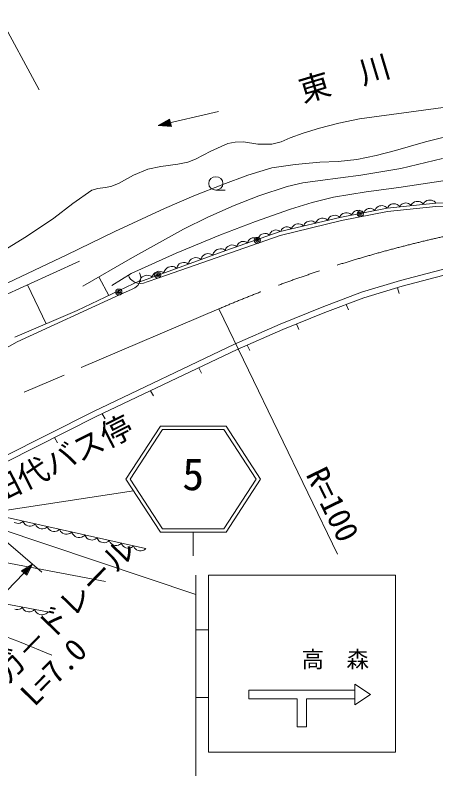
# Model space of a CAD drawing. Units: millimetres, scale not verified. Extents: x 40000 to 680000, y 20000 to 380000.
# Drawn here: x 389724 to 423490, y 251356 to 312380 of the extents above; entities that cross this region are included whole.
import ezdxf
from ezdxf.enums import TextEntityAlignment as Align

# ---------------------------------------------------------------- set-up
doc = ezdxf.new("R2010")
doc.units = ezdxf.units.MM
doc.header["$LTSCALE"] = 1000
doc.linetypes.add('CHAIN', pattern=[18.5, 12, -1.5, 3.5, -1.5])
for name, color, linetype, lineweight in [('M-BGD', 7, 'Continuous', 13), ('M-BMK', 2, 'CHAIN', 13), ('M-STR-HTXT', 7, 'Continuous', 13), ('M-STR-STRC', 7, 'Continuous', 13)]:
    doc.layers.add(name, color=color, linetype=linetype, lineweight=lineweight)
doc.layers.add('M-BGD-HTXT', color=7, linetype='Continuous')
doc.styles.add('ＭＳ ゴシック', font='')
doc.styles.get('ＭＳ ゴシック').set_extended_font_data('MS Gothic')

msp = doc.modelspace()

# ---------------------------------------------------------------- linework, layer by layer
at = {"layer": 'M-BGD'}
for p, q in [((406036, 304656), (401211, 303522)), ((402105, 304045), (401211, 303522)), ((402080, 303981), (401327, 303550)), ((402056, 303916), (401444, 303577)), ((402153, 303549), (402056, 303916)), ((402206, 303503), (402080, 303981)), ((402259, 303457), (402105, 304045)), ((401211, 303522), (402259, 303457)), ((401327, 303550), (402206, 303503)), ((401444, 303577), (402153, 303549)), ((402032, 303852), (401560, 303605)), ((401560, 303605), (402099, 303595)), ((402007, 303788), (401677, 303632)), ((401677, 303632), (402046, 303641)), ((401983, 303723), (401832, 303669)), ((401832, 303669), (401993, 303687)), ((401993, 303687), (401983, 303723)), ((402046, 303641), (402007, 303788)), ((402099, 303595), (402032, 303852)), ((405833, 298346), (406584, 298346)), ((423488, 297310), (419579, 296908)), ((419896, 297207), (419783, 297138)), ((420013, 297238), (419896, 297207)), ((420132, 297250), (420013, 297238)), ((420254, 297244), (420132, 297250)), ((420380, 297200), (420254, 297244)), ((420466, 297151), (420380, 297200)), ((420760, 297218), (420694, 297160)), ((420862, 297280), (420760, 297218)), ((420967, 297308), (420862, 297280)), ((421075, 297319), (420967, 297308)), ((421184, 297313), (421075, 297319)), ((421297, 297273), (421184, 297313)), ((421375, 297230), (421297, 297273)), ((421434, 297184), (421375, 297230)), ((421547, 297205), (421498, 297105)), ((421600, 297268), (421547, 297205)), ((421673, 297333), (421600, 297268)), ((421786, 297401), (421673, 297333)), ((421903, 297433), (421786, 297401)), ((422023, 297445), (421903, 297433)), ((422144, 297438), (422023, 297445)), ((422270, 297394), (422144, 297438)), ((422356, 297346), (422270, 297394)), ((422422, 297295), (422356, 297346)), ((422493, 297208), (422422, 297295)), ((422542, 297308), (422493, 297208)), ((422595, 297370), (422542, 297308)), ((422668, 297435), (422595, 297370)), ((422781, 297504), (422668, 297435)), ((422898, 297535), (422781, 297504)), ((423018, 297547), (422898, 297535)), ((423139, 297541), (423018, 297547)), ((423265, 297496), (423139, 297541)), ((423351, 297448), (423265, 297496)), ((423417, 297398), (423351, 297448)), ((423488, 297310), (423417, 297398)), ((427396, 297350), (423488, 297310)), ((419579, 296908), (415798, 296144)), ((419625, 296633), (415914, 295897)), ((416891, 296578), (416825, 296506)), ((416995, 296657), (416891, 296578)), ((417109, 296699), (416995, 296657)), ((417226, 296723), (417109, 296699)), ((417348, 296728), (417226, 296723)), ((417478, 296696), (417348, 296728)), ((417569, 296657), (417478, 296696)), ((417640, 296613), (417569, 296657)), ((417720, 296532), (417640, 296613)), ((417754, 296626), (417720, 296532)), ((417795, 296687), (417754, 296626)), ((417854, 296751), (417795, 296687)), ((417949, 296823), (417854, 296751)), ((418051, 296861), (417949, 296823)), ((418156, 296882), (418051, 296861)), ((418266, 296887), (418156, 296882)), ((418383, 296858), (418266, 296887)), ((418465, 296822), (418383, 296858)), ((418529, 296783), (418465, 296822)), ((418600, 296710), (418529, 296783)), ((418638, 296815), (418600, 296710)), ((418684, 296882), (418638, 296815)), ((418750, 296953), (418684, 296882)), ((418855, 297033), (418750, 296953)), ((418968, 297075), (418855, 297033)), ((419086, 297099), (418968, 297075)), ((419208, 297104), (419086, 297099)), ((419337, 297072), (419208, 297104)), ((419428, 297032), (419337, 297072)), ((419500, 296989), (419428, 297032)), ((419579, 296908), (419500, 296989)), ((419656, 297011), (419607, 296911)), ((423485, 297029), (419625, 296633)), ((419710, 297074), (419656, 297011)), ((419783, 297138), (419710, 297074)), ((420532, 297101), (420466, 297151)), ((420602, 297013), (420532, 297101)), ((420646, 297103), (420602, 297013)), ((420694, 297160), (420646, 297103)), ((421498, 297105), (421434, 297184)), ((427226, 296914), (423485, 297029)), ((415798, 296144), (410997, 295019)), ((414099, 296019), (413996, 295936)), ((414210, 296065), (414099, 296019)), ((414327, 296092), (414210, 296065)), ((414448, 296101), (414327, 296092)), ((414579, 296073), (414448, 296101)), ((414672, 296036), (414579, 296073)), ((414744, 295995), (414672, 296036)), ((414827, 295916), (414744, 295995)), ((414861, 296022), (414827, 295916)), ((414905, 296091), (414861, 296022)), ((414968, 296164), (414905, 296091)), ((415070, 296247), (414968, 296164)), ((415182, 296292), (415070, 296247)), ((415298, 296320), (415182, 296292)), ((415420, 296329), (415298, 296320)), ((415551, 296301), (415420, 296329)), ((415643, 296264), (415551, 296301)), ((415716, 296222), (415643, 296264)), ((415798, 296144), (415716, 296222)), ((415800, 296241), (415762, 296137)), ((415846, 296309), (415800, 296241)), ((415912, 296380), (415846, 296309)), ((416017, 296459), (415912, 296380)), ((416130, 296502), (416017, 296459)), ((416247, 296525), (416130, 296502)), ((416369, 296531), (416247, 296525)), ((416499, 296499), (416369, 296531)), ((416590, 296459), (416499, 296499)), ((416661, 296415), (416590, 296459)), ((416741, 296335), (416661, 296415)), ((416779, 296439), (416741, 296335)), ((416825, 296506), (416779, 296439)), ((415914, 295897), (411006, 294708)), ((411358, 295367), (411257, 295325)), ((411463, 295391), (411358, 295367)), ((411572, 295399), (411463, 295391)), ((411690, 295374), (411572, 295399)), ((411773, 295341), (411690, 295374)), ((411990, 295408), (411946, 295339)), ((412054, 295481), (411990, 295408)), ((412156, 295563), (412054, 295481)), ((412267, 295609), (412156, 295563)), ((412384, 295636), (412267, 295609)), ((412505, 295645), (412384, 295636)), ((412636, 295618), (412505, 295645)), ((412729, 295581), (412636, 295618)), ((412801, 295539), (412729, 295581)), ((412884, 295461), (412801, 295539)), ((412918, 295567), (412884, 295461)), ((412962, 295635), (412918, 295567)), ((413025, 295709), (412962, 295635)), ((413127, 295791), (413025, 295709)), ((413239, 295837), (413127, 295791)), ((413355, 295864), (413239, 295837)), ((413477, 295873), (413355, 295864)), ((413608, 295845), (413477, 295873)), ((413700, 295808), (413608, 295845)), ((413773, 295767), (413700, 295808)), ((413855, 295689), (413773, 295767)), ((413889, 295794), (413855, 295689)), ((413933, 295863), (413889, 295794)), ((413996, 295936), (413933, 295863)), ((410997, 295019), (406621, 293491)), ((409417, 294750), (409325, 294657)), ((409522, 294807), (409417, 294750)), ((409635, 294846), (409522, 294807)), ((409755, 294868), (409635, 294846)), ((409888, 294854), (409755, 294868)), ((409984, 294827), (409888, 294854)), ((410061, 294793), (409984, 294827)), ((410152, 294724), (410061, 294793)), ((410172, 294821), (410152, 294724)), ((410204, 294887), (410172, 294821)), ((410253, 294959), (410204, 294887)), ((410335, 295042), (410253, 294959)), ((410430, 295093), (410335, 295042)), ((410532, 295129), (410430, 295093)), ((410640, 295148), (410532, 295129)), ((410760, 295136), (410640, 295148)), ((410846, 295111), (410760, 295136)), ((410915, 295081), (410846, 295111)), ((410997, 295019), (410915, 295081)), ((411069, 295123), (411038, 295028)), ((411108, 295185), (411069, 295123)), ((411165, 295251), (411108, 295185)), ((411257, 295325), (411165, 295251)), ((411838, 295304), (411773, 295341)), ((411912, 295233), (411838, 295304)), ((411946, 295339), (411912, 295233)), ((411006, 294708), (401251, 291310)), ((407801, 294176), (407706, 294124)), ((407903, 294211), (407801, 294176)), ((408010, 294230), (407903, 294211)), ((408131, 294218), (408010, 294230)), ((408217, 294194), (408131, 294218)), ((408286, 294163), (408217, 294194)), ((408368, 294101), (408286, 294163)), ((408388, 294199), (408368, 294101)), ((408420, 294264), (408388, 294199)), ((408469, 294336), (408420, 294264)), ((408551, 294419), (408469, 294336)), ((408646, 294471), (408551, 294419)), ((408748, 294506), (408646, 294471)), ((408855, 294525), (408748, 294506)), ((408976, 294513), (408855, 294525)), ((409062, 294488), (408976, 294513)), ((409131, 294458), (409062, 294488)), ((409213, 294396), (409131, 294458)), ((409235, 294504), (409213, 294396)), ((409270, 294577), (409235, 294504)), ((409325, 294657), (409270, 294577)), ((405927, 293575), (405812, 293510)), ((406051, 293619), (405927, 293575)), ((406182, 293644), (406051, 293619)), ((406329, 293631), (406182, 293644)), ((406435, 293602), (406329, 293631)), ((406520, 293566), (406435, 293602)), ((406621, 293491), (406520, 293566)), ((406606, 293587), (406584, 293478)), ((406641, 293660), (406606, 293587)), ((406696, 293739), (406641, 293660)), ((406788, 293832), (406696, 293739)), ((406893, 293889), (406788, 293832)), ((407006, 293928), (406893, 293889)), ((407126, 293950), (407006, 293928)), ((407259, 293936), (407126, 293950)), ((407355, 293909), (407259, 293936)), ((407432, 293875), (407355, 293909)), ((407523, 293806), (407432, 293875)), ((407543, 293904), (407523, 293806)), ((407575, 293969), (407543, 293904)), ((407623, 294041), (407575, 293969)), ((407706, 294124), (407623, 294041)), ((406621, 293491), (399739, 290999)), ((404219, 292934), (404088, 292909)), ((404366, 292920), (404219, 292934)), ((404472, 292891), (404366, 292920)), ((404713, 292963), (404679, 292889)), ((404767, 293043), (404713, 292963)), ((404857, 293136), (404767, 293043)), ((404962, 293195), (404857, 293136)), ((405075, 293235), (404962, 293195)), ((405194, 293258), (405075, 293235)), ((405327, 293246), (405194, 293258)), ((405424, 293220), (405327, 293246)), ((405501, 293187), (405424, 293220)), ((405593, 293119), (405501, 293187)), ((405615, 293239), (405593, 293119)), ((405654, 293319), (405615, 293239)), ((405712, 293407), (405654, 293319)), ((405812, 293510), (405712, 293407)), ((388544, 289761), (394874, 292655)), ((402804, 292332), (402750, 292252)), ((402894, 292426), (402804, 292332)), ((402999, 292484), (402894, 292426)), ((403112, 292525), (402999, 292484)), ((403231, 292548), (403112, 292525)), ((403365, 292535), (403231, 292548)), ((403461, 292509), (403365, 292535)), ((403538, 292476), (403461, 292509)), ((403630, 292408), (403538, 292476)), ((403653, 292528), (403630, 292408)), ((403691, 292609), (403653, 292528)), ((403749, 292697), (403691, 292609)), ((403849, 292800), (403749, 292697)), ((403965, 292864), (403849, 292800)), ((404088, 292909), (403965, 292864)), ((404557, 292855), (404472, 292891)), ((404658, 292781), (404557, 292855)), ((404679, 292889), (404658, 292781)), ((399694, 291721), (399764, 291585)), ((400932, 291715), (400841, 291621)), ((401037, 291773), (400932, 291715)), ((401149, 291814), (401037, 291773)), ((401268, 291837), (401149, 291814)), ((401402, 291824), (401268, 291837)), ((401498, 291798), (401402, 291824)), ((401575, 291766), (401498, 291798)), ((401667, 291697), (401575, 291766)), ((401690, 291817), (401667, 291697)), ((401728, 291898), (401690, 291817)), ((401786, 291986), (401728, 291898)), ((401886, 292089), (401786, 291986)), ((402002, 292153), (401886, 292089)), ((402125, 292198), (402002, 292153)), ((402256, 292223), (402125, 292198)), ((402403, 292209), (402256, 292223)), ((402509, 292181), (402403, 292209)), ((402594, 292145), (402509, 292181)), ((402695, 292070), (402594, 292145)), ((402716, 292179), (402695, 292070)), ((402750, 292252), (402716, 292179)), ((424442, 292091), (420645, 291085)), ((399760, 291087), (394704, 288675)), ((397232, 289881), (396454, 291341)), ((398881, 291373), (398839, 291479)), ((398987, 291208), (398881, 291373)), ((399183, 291034), (398987, 291208)), ((399776, 291127), (399684, 290874)), ((399727, 291106), (399704, 290987)), ((399765, 291187), (399727, 291106)), ((399764, 291585), (399797, 291347)), ((399823, 291275), (399765, 291187)), ((399797, 291347), (399776, 291127)), ((399923, 291378), (399823, 291275)), ((400039, 291442), (399923, 291378)), ((400162, 291487), (400039, 291442)), ((400293, 291512), (400162, 291487)), ((400440, 291499), (400293, 291512)), ((401251, 291310), (400312, 290983)), ((400546, 291470), (400440, 291499)), ((400632, 291434), (400546, 291470)), ((400733, 291359), (400632, 291434)), ((400753, 291468), (400733, 291359)), ((400788, 291541), (400753, 291468)), ((400841, 291621), (400788, 291541)), ((420645, 291085), (417532, 290151)), ((424577, 291635), (420788, 290632)), ((424577, 291635), (420788, 290632)), ((392198, 287610), (390707, 290750)), ((399339, 290505), (399051, 290373)), ((399351, 290931), (399183, 291034)), ((399556, 290689), (399339, 290505)), ((399543, 290877), (399351, 290931)), ((399810, 290849), (399543, 290877)), ((399684, 290874), (399556, 290689)), ((400011, 290879), (399810, 290849)), ((400312, 290983), (400011, 290879)), ((420788, 290632), (417700, 289705)), ((420788, 290632), (417700, 289705)), ((420405, 290516), (420556, 290065)), ((398151, 289959), (389885, 286161)), ((399051, 290373), (398151, 289959)), ((417532, 290151), (414381, 288966)), ((417700, 289705), (414577, 288531)), ((417700, 289705), (414577, 288531)), ((394704, 288675), (389691, 286545)), ((414381, 288966), (411002, 287601)), ((416307, 289181), (416492, 288741)), ((414577, 288531), (411205, 287168)), ((414577, 288531), (411205, 287168)), ((411002, 287601), (407319, 285985)), ((412300, 287611), (412497, 287175)), ((411205, 287168), (407537, 285558)), ((411205, 287168), (407537, 285558)), ((389885, 286161), (386992, 284597)), ((407319, 285985), (396005, 280596)), ((408351, 285916), (408562, 285486)), ((407537, 285558), (396235, 280176)), ((407537, 285558), (396235, 280176)), ((404465, 284096), (404690, 283673)), ((400592, 282251), (400817, 281828)), ((396005, 280596), (388741, 276933)), ((396235, 280176), (388982, 276518)), ((396235, 280176), (388982, 276518)), ((396718, 280406), (396943, 279983)), ((392885, 278487), (393121, 278069)), ((383549, 273324), (400178, 269592)), ((389639, 271684), (389751, 271640)), ((389751, 271640), (389868, 271614)), ((389868, 271614), (389990, 271606)), ((389990, 271606), (390120, 271635)), ((390120, 271635), (390212, 271673)), ((390212, 271673), (390284, 271715)), ((390284, 271715), (390366, 271794)), ((390366, 271794), (390401, 271689)), ((390401, 271689), (390446, 271620)), ((390446, 271620), (390510, 271547)), ((391258, 271496), (391340, 271575)), ((391340, 271575), (391375, 271470)), ((390510, 271547), (390613, 271466)), ((390613, 271466), (390725, 271421)), ((390725, 271421), (390842, 271395)), ((390842, 271395), (390963, 271387)), ((390963, 271387), (391094, 271416)), ((391094, 271416), (391186, 271454)), ((391186, 271454), (391258, 271496)), ((391375, 271470), (391419, 271402)), ((391419, 271402), (391484, 271329)), ((391484, 271329), (391587, 271247)), ((391587, 271247), (391699, 271203)), ((391699, 271203), (391816, 271176)), ((391816, 271176), (391937, 271169)), ((391937, 271169), (392068, 271198)), ((392068, 271198), (392160, 271236)), ((392160, 271236), (392232, 271278)), ((392232, 271278), (392313, 271357)), ((392313, 271357), (392349, 271251)), ((392349, 271251), (392393, 271183)), ((392393, 271183), (392457, 271110)), ((392457, 271110), (392560, 271029)), ((392560, 271029), (392673, 270984)), ((392673, 270984), (392789, 270958)), ((392789, 270958), (392911, 270950)), ((392911, 270950), (393042, 270979)), ((393042, 270979), (393133, 271017)), ((393133, 271017), (393206, 271059)), ((393206, 271059), (393287, 271138)), ((393287, 271138), (393323, 271033)), ((393323, 271033), (393367, 270965)), ((393367, 270965), (393431, 270892)), ((393431, 270892), (393534, 270810)), ((393534, 270810), (393646, 270766)), ((393646, 270766), (393763, 270739)), ((393763, 270739), (393885, 270732)), ((393885, 270732), (394015, 270761)), ((394015, 270761), (394107, 270798)), ((394107, 270798), (394179, 270841)), ((394179, 270841), (394261, 270920)), ((394261, 270920), (394300, 270804)), ((394300, 270804), (394349, 270729)), ((394349, 270729), (394419, 270649)), ((394419, 270649), (394533, 270559)), ((394533, 270559), (394656, 270510)), ((394656, 270510), (394785, 270481)), ((394785, 270481), (394918, 270472)), ((394918, 270472), (395062, 270504)), ((395062, 270504), (395163, 270546)), ((395163, 270546), (395243, 270592)), ((395243, 270592), (395332, 270679)), ((395332, 270679), (395368, 270574)), ((395368, 270574), (395412, 270506)), ((395412, 270506), (395476, 270433)), ((395476, 270433), (395579, 270351)), ((395579, 270351), (395691, 270307)), ((396060, 270302), (396152, 270339)), ((396152, 270339), (396224, 270382)), ((396224, 270382), (396306, 270461)), ((396306, 270461), (396341, 270355)), ((396341, 270355), (396386, 270287)), ((380264, 270082), (396980, 266950)), ((395691, 270307), (395808, 270280)), ((395808, 270280), (395930, 270273)), ((395930, 270273), (396060, 270302)), ((396386, 270287), (396450, 270214)), ((396450, 270214), (396553, 270133)), ((396553, 270133), (396665, 270088)), ((396665, 270088), (396782, 270062)), ((396782, 270062), (396903, 270054)), ((396903, 270054), (397034, 270083)), ((397034, 270083), (397126, 270121)), ((397126, 270121), (397198, 270163)), ((397198, 270163), (397280, 270242)), ((397280, 270242), (397315, 270137)), ((397315, 270137), (397360, 270068)), ((397360, 270068), (397424, 269996)), ((397424, 269996), (397527, 269914)), ((397527, 269914), (397639, 269870)), ((397639, 269870), (397756, 269843)), ((397756, 269843), (397877, 269835)), ((397877, 269835), (398008, 269865)), ((398008, 269865), (398100, 269902)), ((398100, 269902), (398172, 269944)), ((398172, 269944), (398254, 270024)), ((398254, 270024), (398289, 269918)), ((398289, 269918), (398333, 269850)), ((398333, 269850), (398398, 269777)), ((398398, 269777), (398501, 269696)), ((399146, 269726), (399227, 269805)), ((399227, 269805), (399263, 269700)), ((398501, 269696), (398613, 269651)), ((398613, 269651), (398730, 269625)), ((398730, 269625), (398851, 269617)), ((398851, 269617), (398982, 269646)), ((398982, 269646), (399074, 269684)), ((399074, 269684), (399146, 269726)), ((399263, 269700), (399307, 269631)), ((399307, 269631), (399371, 269559)), ((399371, 269559), (399474, 269477)), ((399474, 269477), (399587, 269432)), ((399587, 269432), (399703, 269406)), ((399703, 269406), (399825, 269398)), ((399825, 269398), (399956, 269427)), ((399956, 269427), (400047, 269465)), ((400047, 269465), (400120, 269507)), ((400120, 269507), (400201, 269586)), ((370578, 268643), (392312, 264508)), ((390221, 264809), (390300, 264890)), ((390300, 264890), (390339, 264786)), ((389691, 264716), (389809, 264694)), ((389809, 264694), (389931, 264690)), ((389931, 264690), (390060, 264724)), ((390060, 264724), (390151, 264764)), ((390151, 264764), (390221, 264809)), ((390339, 264786), (390386, 264719)), ((390386, 264719), (390453, 264649)), ((390453, 264649), (390559, 264571)), ((390559, 264571), (390672, 264530)), ((390672, 264530), (390790, 264507)), ((390790, 264507), (390912, 264504)), ((390912, 264504), (391041, 264537)), ((391041, 264537), (391132, 264578)), ((391132, 264578), (391203, 264622)), ((391203, 264622), (391281, 264704)), ((391281, 264704), (391324, 264589)), ((391324, 264589), (391376, 264516)), ((391376, 264516), (391449, 264438)), ((391449, 264438), (391566, 264352)), ((391566, 264352), (391691, 264307)), ((391691, 264307), (391820, 264282)), ((391820, 264282), (391954, 264278)), ((391954, 264278), (392097, 264315)), ((392097, 264315), (392196, 264360)), ((392196, 264360), (392274, 264409)), ((392274, 264409), (392360, 264498))]:
    msp.add_line(p, q, dxfattribs=at)
for points in [[(388396, 293252), (390622, 294615), (392817, 296083), (394353, 297284), (395870, 298333), (396359, 298478), (396958, 298544), (397405, 298631), (398010, 298874), (399222, 299539), (400380, 300021), (401411, 300248), (402790, 300438), (403572, 300600), (404187, 300817), (405417, 301462), (406806, 302075), (407396, 302198), (408059, 302210), (409211, 302039), (410320, 302022), (411076, 302225), (411807, 302534), (412833, 302929), (414160, 303318), (415702, 303728), (417373, 304065), (427046, 305376)], [(366793, 284047), (368310, 284540), (369886, 284948), (374431, 285876), (378866, 286893), (382146, 287975), (385436, 289166), (393882, 293149), (397719, 295022), (401704, 296859), (404066, 297892), (406403, 298808), (408399, 299544), (410338, 300134), (412201, 300401), (414193, 300582), (415662, 300639), (417160, 300794), (418707, 301114), (420245, 301536), (422677, 302229), (425379, 302889)], [(395155, 290642), (399129, 292952), (403232, 295223), (405187, 296182), (407310, 297106), (409292, 297882), (411554, 298650), (412819, 298924), (414206, 299120), (417464, 299552), (420694, 300079), (424017, 300887)], [(429926, 299974), (420536, 298550), (417905, 298213), (415283, 297777), (413552, 297346), (411839, 296814), (409003, 295839), (406214, 294772), (402644, 293281), (399040, 291652), (397492, 290700)], [(361754, 263832), (362742, 263678), (363885, 263609), (366143, 263571), (368624, 263640), (373000, 263930), (377468, 264124), (378488, 264141), (379683, 264054), (381106, 263645), (382627, 263311), (385305, 263132), (387944, 262826), (388951, 262537), (390060, 262100), (392676, 261031)]]:
    msp.add_lwpolyline(points, dxfattribs=at)
for centre, major_axis in [((405833, 298886), (570, 0)), ((417425, 296438), (250, 0)), ((417425, 296438), (150, 0)), ((417425, 296438), (50, 0)), ((409168, 294320), (250, 0)), ((409168, 294320), (150, 0)), ((409168, 294320), (50, 0)), ((401165, 291532), (250, 0)), ((401165, 291532), (150, 0)), ((401165, 291532), (50, 0)), ((398042, 290172), (250, 0)), ((398042, 290172), (150, 0)), ((398042, 290172), (50, 0))]:
    msp.add_ellipse(centre, major_axis=major_axis, ratio=0.946108, dxfattribs=at)
at = {"layer": 'M-BMK'}
msp.add_line((406066, 288816), (369106, 273027), dxfattribs=at)
msp.add_ellipse((447160, 202477), major_axis=(100083, 0), ratio=0.946108, start_param=1.771454, end_param=1.993904, dxfattribs=at)
at = {"layer": 'M-STR-HTXT'}
for p, q in [((388380, 312380), (391638, 306398)), ((406066, 288816), (415611, 269137)), ((391854, 267690), (388812, 270321)), ((384550, 261535), (391115, 268329)), ((390233, 267809), (391115, 268329)), ((390319, 267786), (390926, 268133)), ((390405, 267762), (390818, 268021)), ((390818, 268021), (390583, 267609)), ((390926, 268133), (390615, 267530)), ((391115, 268329), (390647, 267451)), ((390647, 267451), (390233, 267809)), ((390615, 267530), (390319, 267786)), ((390583, 267609), (390405, 267762)), ((390491, 267739), (390656, 267853)), ((390551, 267688), (390491, 267739)), ((390656, 267853), (390551, 267688))]:
    msp.add_line(p, q, dxfattribs=at)
at = {"layer": 'M-STR-STRC'}
for p, q in [((401377, 279412), (398610, 275151)), ((401544, 279128), (398963, 275151)), ((401377, 279412), (406653, 279412)), ((401544, 279128), (406485, 279128)), ((409067, 275151), (406485, 279128)), ((409419, 275151), (406653, 279412)), ((398610, 275151), (401377, 270890)), ((398963, 275151), (401544, 271174)), ((406485, 271174), (409067, 275151)), ((406653, 270890), (409419, 275151)), ((378000, 270972), (399211, 274226)), ((404233, 265912), (383384, 272866)), ((401544, 271174), (406485, 271174)), ((401377, 270890), (406653, 270890)), ((404015, 270890), (404015, 268996)), ((404233, 267454), (404233, 251356)), ((405234, 267454), (405234, 253250)), ((405234, 267454), (420246, 267454)), ((420246, 267454), (420246, 253250)), ((404233, 263074), (405234, 263074)), ((408487, 258230), (412365, 258230)), ((408487, 258230), (408487, 257520)), ((408487, 258230), (408487, 257520)), ((408487, 258230), (408487, 257520)), ((413115, 258230), (412365, 258230)), ((412365, 258230), (413115, 258230)), ((413115, 258230), (416994, 258230)), ((416994, 258230), (416994, 258704)), ((416994, 258704), (418245, 257875)), ((416994, 257047), (416994, 258704)), ((416994, 258704), (418245, 257875)), ((416994, 258230), (416994, 257520)), ((416994, 258230), (416994, 257520)), ((404233, 257630), (405234, 257630)), ((418245, 257875), (416994, 257047)), ((418245, 257875), (416994, 257047)), ((412365, 257520), (408487, 257520)), ((412365, 257520), (412365, 255271)), ((416994, 257520), (413115, 257520)), ((413115, 257520), (413115, 255271)), ((416994, 257047), (416994, 257520)), ((413115, 255271), (412365, 255271)), ((412365, 255271), (413115, 255271)), ((405234, 253250), (420246, 253250))]:
    msp.add_line(p, q, dxfattribs=at)

# ---------------------------------------------------------------- texts
at = {"layer": 'M-BGD-HTXT', "style": 'ＭＳ ゴシック'}
for s, rotation, p in [('東\u3000川', 16.61, (412986, 304840)), ('田代バス停', 26.802, (388444, 272629))]:
    msp.add_text(s, height=1833, rotation=rotation, dxfattribs=at).set_placement(p, align=Align.BOTTOM_LEFT)
at = {"layer": 'M-STR-HTXT', "style": 'ＭＳ ゴシック'}
for s, rotation, p in [('R=100', 296.03, (412531, 275290)), ('ガ－ドレール', 45.916, (389504, 258193)), ('L=7.0', 45.415, (391655, 256442))]:
    msp.add_text(s, height=1833, rotation=rotation, dxfattribs=at).set_placement(p, align=Align.BOTTOM_LEFT)
at = {"layer": 'M-STR-STRC', "style": 'ＭＳ ゴシック'}
for s, height, p in [('5', 2566, (403140, 273501)), ('高\u3000森', 1320, (412718, 259642))]:
    msp.add_text(s, height=height, dxfattribs=at).set_placement(p, align=Align.BOTTOM_LEFT)

doc.saveas('drawing.dxf')
